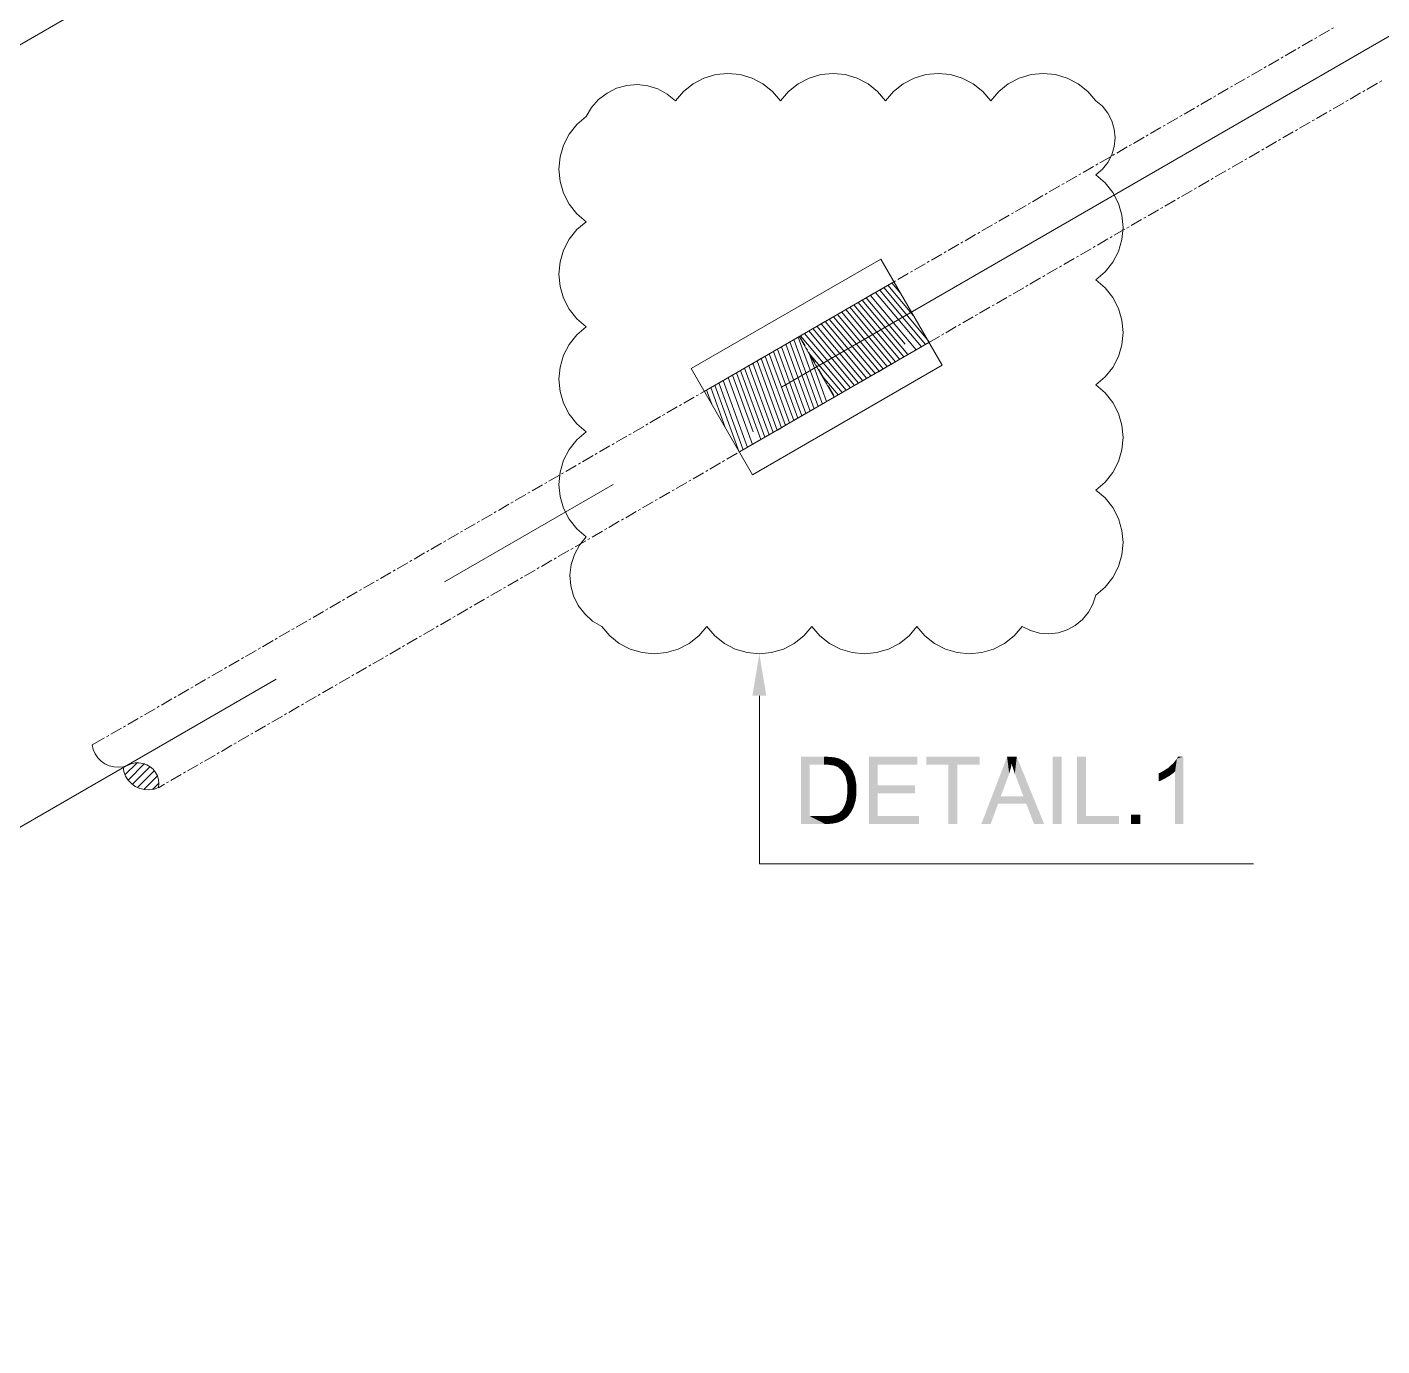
# Model space of a CAD drawing. Header units: millimetres. Extents: x 2 to 579, y 1 to 405.
# Drawn here: x 239.96 to 257.36, y 104.57 to 121.52 of the extents above; entities that cross this region are included whole.
import ezdxf

# ---------------------------------------------------------------- set-up
doc = ezdxf.new("R2010")
doc.units = ezdxf.units.MM
doc.linetypes.add('XKITLINE00', pattern=[0])
doc.layers.add('LinkedObject', color=7, linetype='Continuous', lineweight=0)

# ---------------------------------------------------------------- blocks, each defined once
blk = doc.blocks.new('*A4')
at = {"layer": 'LinkedObject'}
for color, points in [(6, [(249.456, 112.927), (249.276, 112.927), (249.366, 113.467)]), (7, [(249.9, 112.143), (250.014, 112.041), (249.9, 111.279)]), (7, [(250.196, 112.041), (249.9, 112.143), (250.198, 112.143)]), (7, [(250.014, 112.041), (249.9, 112.143), (250.196, 112.041)]), (7, [(250.198, 112.143), (250.247, 112.041), (250.196, 112.041)]), (7, [(250.248, 112.143), (250.247, 112.041), (250.198, 112.143)]), (7, [(250.248, 112.143), (250.321, 112.032), (250.247, 112.041)]), (7, [(250.325, 112.137), (250.321, 112.032), (250.248, 112.143)]), (7, [(250.351, 112.131), (250.321, 112.032), (250.325, 112.137)]), (7, [(250.351, 112.131), (250.344, 112.024), (250.321, 112.032)]), (7, [(250.344, 112.024), (250.351, 112.131), (250.375, 112.011)]), (7, [(250.452, 112.091), (250.351, 112.131), (250.388, 112.122)]), (7, [(250.478, 112.069), (250.351, 112.131), (250.452, 112.091)]), (7, [(250.43, 111.962), (250.351, 112.131), (250.478, 112.069)]), (7, [(250.375, 112.011), (250.351, 112.131), (250.43, 111.962)]), (7, [(250.887, 111.777), (250.773, 111.279), (250.773, 112.143)]), (7, [(250.887, 111.777), (250.773, 112.143), (250.887, 112.041)]), (7, [(251.397, 112.041), (250.773, 112.143), (251.397, 112.143)]), (7, [(250.887, 112.041), (250.773, 112.143), (251.397, 112.041)]), (7, [(251.511, 112.143), (251.795, 112.041), (251.511, 112.041)]), (7, [(251.909, 112.041), (251.795, 112.041), (251.511, 112.143)]), (7, [(251.909, 112.041), (251.511, 112.143), (252.195, 112.143)]), (7, [(251.909, 112.041), (252.195, 112.143), (252.195, 112.041)]), (7, [(252.549, 112.143), (252.561, 111.887), (252.218, 111.279)]), (7, [(252.561, 111.887), (252.549, 112.143), (252.576, 111.928)]), (7, [(252.576, 111.928), (252.549, 112.143), (252.599, 112.011)]), (7, [(252.599, 112.011), (252.549, 112.143), (252.607, 112.053)]), (7, [(252.673, 112.143), (252.607, 112.053), (252.549, 112.143)]), (7, [(252.607, 112.053), (252.673, 112.143), (252.618, 112.017)]), (7, [(252.618, 112.017), (252.673, 112.143), (252.648, 111.927)]), (7, [(252.648, 111.927), (252.673, 112.143), (252.669, 111.873)]), (7, [(252.669, 111.873), (252.673, 112.143), (252.759, 111.634)]), (7, [(252.759, 111.634), (252.673, 112.143), (252.795, 111.541)]), (7, [(252.795, 111.541), (252.673, 112.143), (253.025, 111.279)]), (7, [(253.25, 112.143), (253.136, 111.279), (253.136, 112.143)]), (7, [(253.25, 111.279), (253.136, 111.279), (253.25, 112.143)]), (7, [(253.561, 112.143), (253.447, 111.279), (253.447, 112.143)]), (7, [(253.561, 111.381), (253.447, 111.279), (253.561, 112.143)]), (7, [(254.731, 112.119), (254.707, 111.955), (254.684, 112.061)]), (7, [(254.707, 111.279), (254.731, 112.119), (254.814, 111.279)]), (7, [(254.707, 111.955), (254.731, 112.119), (254.707, 111.279)]), (7, [(254.814, 112.147), (254.731, 112.119), (254.745, 112.147)]), (7, [(254.814, 111.279), (254.731, 112.119), (254.814, 112.147)]), (7, [(249.9, 111.279), (250.014, 112.041), (250.014, 111.381)]), (7, [(250.478, 112.069), (250.452, 111.926), (250.43, 111.962)]), (7, [(250.512, 112.04), (250.452, 111.926), (250.478, 112.069)]), (7, [(250.563, 111.966), (250.452, 111.926), (250.512, 112.04)]), (7, [(250.452, 111.926), (250.563, 111.966), (250.474, 111.89)]), (7, [(250.474, 111.89), (250.563, 111.966), (250.58, 111.921)]), (7, [(250.58, 111.921), (250.496, 111.786), (250.474, 111.89)]), (7, [(250.597, 111.876), (250.496, 111.786), (250.58, 111.921)]), (7, [(251.795, 111.279), (251.909, 112.041), (251.909, 111.279)]), (7, [(251.795, 112.041), (251.909, 112.041), (251.795, 111.279)]), (7, [(254.54, 111.951), (254.576, 111.864), (254.496, 111.93)]), (7, [(254.496, 111.93), (254.576, 111.864), (254.496, 111.827)]), (7, [(254.638, 111.9), (254.54, 111.951), (254.618, 112.001)]), (7, [(254.576, 111.864), (254.54, 111.951), (254.607, 111.882)]), (7, [(254.607, 111.882), (254.54, 111.951), (254.638, 111.9)]), (7, [(254.651, 112.031), (254.707, 111.955), (254.618, 112.001)]), (7, [(254.618, 112.001), (254.707, 111.955), (254.638, 111.9)]), (7, [(254.638, 111.9), (254.707, 111.955), (254.688, 111.937)]), (7, [(254.707, 111.955), (254.651, 112.031), (254.684, 112.061)]), (7, [(250.614, 111.774), (250.496, 111.786), (250.597, 111.876)]), (7, [(250.614, 111.716), (250.496, 111.786), (250.614, 111.774)]), (7, [(250.496, 111.786), (250.614, 111.716), (250.496, 111.718)]), (7, [(250.887, 111.675), (250.773, 111.279), (250.887, 111.777)]), (7, [(251.365, 111.675), (250.887, 111.777), (251.365, 111.777)]), (7, [(250.887, 111.675), (250.887, 111.777), (251.365, 111.675)]), (7, [(252.218, 111.279), (252.561, 111.887), (252.466, 111.634)]), (7, [(254.496, 111.827), (254.576, 111.864), (254.52, 111.836)]), (7, [(250.591, 111.542), (250.474, 111.551), (250.485, 111.586)]), (7, [(250.496, 111.669), (250.614, 111.667), (250.485, 111.586)]), (7, [(250.485, 111.586), (250.614, 111.667), (250.591, 111.542)]), (7, [(250.614, 111.716), (250.496, 111.669), (250.496, 111.718)]), (7, [(250.614, 111.667), (250.496, 111.669), (250.614, 111.716)]), (7, [(250.591, 111.542), (250.614, 111.667), (250.602, 111.58)]), (7, [(250.887, 111.381), (250.773, 111.279), (250.887, 111.675)]), (7, [(252.433, 111.541), (252.218, 111.279), (252.466, 111.634)]), (7, [(252.466, 111.634), (252.795, 111.541), (252.433, 111.541)]), (7, [(252.759, 111.634), (252.795, 111.541), (252.466, 111.634)]), (7, [(250.333, 111.397), (250.35, 111.294), (250.308, 111.389)]), (7, [(250.357, 111.405), (250.35, 111.294), (250.333, 111.397)]), (7, [(250.35, 111.294), (250.357, 111.405), (250.38, 111.301)]), (7, [(250.453, 111.337), (250.357, 111.405), (250.396, 111.427)]), (7, [(250.432, 111.323), (250.357, 111.405), (250.453, 111.337)]), (7, [(250.38, 111.301), (250.357, 111.405), (250.432, 111.323)]), (7, [(250.41, 111.442), (250.475, 111.352), (250.396, 111.427)]), (7, [(250.396, 111.427), (250.475, 111.352), (250.453, 111.337)]), (7, [(250.532, 111.416), (250.41, 111.442), (250.431, 111.462)]), (7, [(250.514, 111.391), (250.41, 111.442), (250.532, 111.416)]), (7, [(250.475, 111.352), (250.41, 111.442), (250.514, 111.391)]), (7, [(250.431, 111.462), (250.591, 111.542), (250.532, 111.416)]), (7, [(250.462, 111.517), (250.591, 111.542), (250.431, 111.462)]), (7, [(250.474, 111.551), (250.591, 111.542), (250.462, 111.517)]), (7, [(250.532, 111.416), (250.591, 111.542), (250.55, 111.441)]), (7, [(250.55, 111.441), (250.591, 111.542), (250.579, 111.503)]), (7, [(252.218, 111.279), (252.433, 111.541), (252.338, 111.279)]), (7, [(252.795, 111.541), (253.025, 111.279), (252.895, 111.279)]), (7, [(254.26, 111.4), (254.139, 111.279), (254.139, 111.4)]), (7, [(254.26, 111.279), (254.139, 111.279), (254.26, 111.4)]), (7, [(250.014, 111.381), (250.212, 111.279), (249.9, 111.279)]), (7, [(250.199, 111.381), (250.212, 111.279), (250.014, 111.381)]), (7, [(250.199, 111.381), (250.251, 111.279), (250.212, 111.279)]), (7, [(250.241, 111.381), (250.251, 111.279), (250.199, 111.381)]), (7, [(250.35, 111.294), (250.241, 111.381), (250.308, 111.389)]), (7, [(250.32, 111.287), (250.241, 111.381), (250.35, 111.294)]), (7, [(250.251, 111.279), (250.241, 111.381), (250.32, 111.287)]), (7, [(250.773, 111.279), (250.887, 111.381), (251.417, 111.279)]), (7, [(251.417, 111.279), (250.887, 111.381), (251.417, 111.381)]), (7, [(253.447, 111.279), (253.561, 111.381), (253.986, 111.279)]), (7, [(253.986, 111.279), (253.561, 111.381), (253.986, 111.381)])]:
    blk.add_hatch(color=color, dxfattribs=at).paths.add_polyline_path(points, flags=17)
at = {"layer": 'LinkedObject', "color": 6, "linetype": 'XKITLINE00', "lineweight": 0}
for p, q in [((218.833, 109.136), (260.226, 133.06)), ((249.65, 116.892), (264.472, 125.459)), ((245.321, 114.39), (247.486, 115.641)), ((228.336, 104.573), (243.157, 113.139)), ((249.366, 112.927), (249.366, 110.77)), ((249.366, 110.77), (255.714, 110.77))]:
    blk.add_line(p, q, dxfattribs=at)
at = {"layer": 'LinkedObject', "color": 9, "linetype": 'XKITLINE00', "lineweight": 0}
for p, q in [((256.717, 121.496), (256.744, 121.512)), ((256.338, 121.277), (256.473, 121.356)), ((256.5, 121.371), (256.527, 121.387)), ((256.555, 121.403), (256.69, 121.481)), ((256.122, 121.152), (256.257, 121.231)), ((256.284, 121.246), (256.311, 121.262)), ((255.689, 120.902), (255.824, 120.98)), ((255.851, 120.996), (255.878, 121.012)), ((255.905, 121.027), (256.04, 121.105)), ((256.068, 121.121), (256.095, 121.137)), ((255.472, 120.777), (255.608, 120.855)), ((255.635, 120.871), (255.662, 120.886)), ((257.172, 120.72), (257.308, 120.798)), ((257.335, 120.814), (257.362, 120.83)), ((255.202, 120.621), (255.229, 120.636)), ((255.256, 120.652), (255.391, 120.73)), ((255.418, 120.746), (255.445, 120.761)), ((256.956, 120.595), (257.091, 120.673)), ((257.118, 120.689), (257.145, 120.704)), ((254.823, 120.402), (254.958, 120.48)), ((254.985, 120.496), (255.012, 120.511)), ((255.039, 120.527), (255.175, 120.605)), ((256.685, 120.439), (256.712, 120.454)), ((256.739, 120.47), (256.875, 120.548)), ((256.902, 120.564), (256.929, 120.579)), ((254.606, 120.277), (254.742, 120.355)), ((254.769, 120.37), (254.796, 120.386)), ((256.307, 120.22), (256.442, 120.298)), ((256.469, 120.314), (256.496, 120.329)), ((256.523, 120.345), (256.658, 120.423)), ((254.174, 120.026), (254.309, 120.105)), ((254.336, 120.12), (254.363, 120.136)), ((254.39, 120.152), (254.525, 120.23)), ((254.552, 120.245), (254.579, 120.261)), ((256.09, 120.095), (256.225, 120.173)), ((256.252, 120.188), (256.28, 120.204)), ((253.957, 119.901), (254.092, 119.98)), ((254.119, 119.995), (254.147, 120.011)), ((255.82, 119.938), (255.847, 119.954)), ((255.874, 119.97), (256.009, 120.048)), ((256.036, 120.063), (256.063, 120.079)), ((253.687, 119.745), (253.714, 119.761)), ((253.741, 119.776), (253.876, 119.854)), ((253.903, 119.87), (253.93, 119.886)), ((255.441, 119.719), (255.576, 119.798)), ((255.603, 119.813), (255.63, 119.829)), ((255.657, 119.844), (255.793, 119.923)), ((253.308, 119.526), (253.443, 119.604)), ((253.47, 119.62), (253.497, 119.635)), ((253.524, 119.651), (253.66, 119.729)), ((255.17, 119.563), (255.197, 119.579)), ((255.224, 119.594), (255.36, 119.672)), ((255.387, 119.688), (255.414, 119.704)), ((253.091, 119.401), (253.227, 119.479)), ((253.254, 119.495), (253.281, 119.51)), ((254.791, 119.344), (254.927, 119.422)), ((254.954, 119.438), (254.981, 119.453)), ((255.008, 119.469), (255.143, 119.547)), ((252.658, 119.151), (252.794, 119.229)), ((252.821, 119.245), (252.848, 119.26)), ((252.875, 119.276), (253.01, 119.354)), ((253.037, 119.37), (253.064, 119.385)), ((254.575, 119.219), (254.71, 119.297)), ((254.737, 119.313), (254.764, 119.328)), ((252.442, 119.026), (252.577, 119.104)), ((252.604, 119.119), (252.631, 119.135)), ((254.304, 119.063), (254.331, 119.078)), ((254.359, 119.094), (254.494, 119.172)), ((254.521, 119.188), (254.548, 119.203)), ((252.171, 118.869), (252.199, 118.885)), ((252.226, 118.901), (252.361, 118.979)), ((252.388, 118.994), (252.415, 119.01)), ((253.926, 118.844), (254.061, 118.922)), ((254.088, 118.937), (254.115, 118.953)), ((254.142, 118.969), (254.277, 119.047)), ((251.793, 118.65), (251.928, 118.729)), ((251.955, 118.744), (251.982, 118.76)), ((252.009, 118.775), (252.144, 118.854)), ((253.709, 118.719), (253.844, 118.797)), ((253.872, 118.812), (253.899, 118.828)), ((251.576, 118.525), (251.711, 118.603)), ((251.739, 118.619), (251.766, 118.635)), ((253.276, 118.468), (253.412, 118.547)), ((253.439, 118.562), (253.466, 118.578)), ((253.493, 118.593), (253.628, 118.672)), ((253.655, 118.687), (253.682, 118.703)), ((251.306, 118.369), (251.333, 118.384)), ((251.36, 118.4), (251.495, 118.478)), ((251.522, 118.494), (251.549, 118.51)), ((253.06, 118.343), (253.195, 118.421)), ((253.222, 118.437), (253.249, 118.453)), ((250.927, 118.15), (251.062, 118.228)), ((251.089, 118.244), (251.116, 118.259)), ((251.143, 118.275), (251.279, 118.353)), ((252.789, 118.187), (252.816, 118.202)), ((252.843, 118.218), (252.979, 118.296)), ((253.006, 118.312), (253.033, 118.328)), ((250.71, 118.025), (250.846, 118.103)), ((250.873, 118.119), (250.9, 118.134)), ((252.411, 117.968), (252.546, 118.046)), ((252.573, 118.062), (252.6, 118.077)), ((252.627, 118.093), (252.762, 118.171)), ((250.278, 117.775), (250.413, 117.853)), ((250.44, 117.868), (250.467, 117.884)), ((250.494, 117.9), (250.629, 117.978)), ((250.656, 117.994), (250.683, 118.009)), ((252.194, 117.843), (252.329, 117.921)), ((252.356, 117.937), (252.383, 117.952)), ((250.12, 117.684), (250.196, 117.728)), ((250.223, 117.743), (250.25, 117.759)), ((251.761, 117.593), (251.896, 117.671)), ((251.924, 117.686), (251.951, 117.702)), ((251.978, 117.718), (252.113, 117.796)), ((252.14, 117.812), (252.167, 117.827)), ((249.953, 117.423), (249.881, 117.546)), ((251.545, 117.468), (251.68, 117.546)), ((251.707, 117.561), (251.734, 117.577)), ((249.476, 117.311), (249.633, 117.402)), ((249.984, 117.369), (249.968, 117.396)), ((250.078, 117.206), (249.999, 117.341)), ((251.274, 117.311), (251.301, 117.327)), ((251.328, 117.342), (251.464, 117.421)), ((251.491, 117.436), (251.518, 117.452)), ((249.043, 117.061), (249.178, 117.139)), ((249.205, 117.155), (249.232, 117.171)), ((249.259, 117.186), (249.395, 117.264)), ((249.422, 117.28), (249.449, 117.296)), ((250.109, 117.152), (250.093, 117.179)), ((250.895, 117.092), (251.031, 117.17)), ((251.058, 117.186), (251.085, 117.202)), ((251.112, 117.217), (251.247, 117.296)), ((248.827, 116.936), (248.962, 117.014)), ((248.989, 117.03), (249.016, 117.045)), ((250.203, 116.99), (250.125, 117.125)), ((250.679, 116.967), (250.814, 117.045)), ((250.841, 117.061), (250.868, 117.077)), ((248.556, 116.78), (248.583, 116.795)), ((248.61, 116.811), (248.745, 116.889)), ((248.772, 116.905), (248.799, 116.92)), ((250.234, 116.936), (250.218, 116.963)), ((250.246, 116.717), (250.381, 116.795)), ((250.321, 116.785), (250.25, 116.909)), ((250.408, 116.811), (250.435, 116.826)), ((250.462, 116.842), (250.598, 116.92)), ((250.625, 116.936), (250.652, 116.951)), ((248.177, 116.561), (248.312, 116.639)), ((248.34, 116.655), (248.367, 116.67)), ((248.394, 116.686), (248.529, 116.764)), ((250.03, 116.592), (250.165, 116.67)), ((250.192, 116.686), (250.219, 116.701)), ((247.961, 116.436), (248.096, 116.514)), ((248.123, 116.529), (248.15, 116.545)), ((249.759, 116.435), (249.786, 116.451)), ((249.813, 116.467), (249.948, 116.545)), ((249.975, 116.561), (250.003, 116.576)), ((247.69, 116.279), (247.717, 116.295)), ((247.744, 116.311), (247.88, 116.389)), ((247.907, 116.404), (247.934, 116.42)), ((249.38, 116.217), (249.516, 116.295)), ((249.543, 116.31), (249.57, 116.326)), ((249.597, 116.342), (249.732, 116.42)), ((247.311, 116.06), (247.447, 116.139)), ((247.474, 116.154), (247.501, 116.17)), ((247.528, 116.185), (247.663, 116.264)), ((249.164, 116.091), (249.299, 116.17)), ((249.326, 116.185), (249.353, 116.201)), ((247.095, 115.935), (247.23, 116.013)), ((247.257, 116.029), (247.284, 116.045)), ((248.893, 115.935), (248.92, 115.951)), ((248.947, 115.966), (249.083, 116.045)), ((249.11, 116.06), (249.137, 116.076)), ((246.662, 115.685), (246.797, 115.763)), ((246.824, 115.779), (246.851, 115.794)), ((246.878, 115.81), (247.014, 115.888)), ((247.041, 115.904), (247.068, 115.92)), ((248.514, 115.716), (248.65, 115.794)), ((248.677, 115.81), (248.704, 115.826)), ((248.731, 115.841), (248.866, 115.919)), ((246.446, 115.56), (246.581, 115.638)), ((246.608, 115.654), (246.635, 115.669)), ((248.244, 115.56), (248.271, 115.575)), ((248.298, 115.591), (248.433, 115.669)), ((248.46, 115.685), (248.487, 115.7)), ((246.175, 115.404), (246.202, 115.419)), ((246.229, 115.435), (246.364, 115.513)), ((246.391, 115.529), (246.419, 115.544)), ((247.865, 115.341), (248, 115.419)), ((248.027, 115.435), (248.054, 115.45)), ((248.082, 115.466), (248.217, 115.544)), ((245.796, 115.185), (245.932, 115.263)), ((245.959, 115.278), (245.986, 115.294)), ((246.013, 115.31), (246.148, 115.388)), ((247.649, 115.216), (247.784, 115.294)), ((247.811, 115.31), (247.838, 115.325)), ((245.58, 115.06), (245.715, 115.138)), ((245.742, 115.153), (245.769, 115.169)), ((247.378, 115.059), (247.405, 115.075)), ((247.432, 115.091), (247.567, 115.169)), ((247.595, 115.184), (247.622, 115.2)), ((245.147, 114.809), (245.282, 114.888)), ((245.309, 114.903), (245.336, 114.919)), ((245.363, 114.934), (245.499, 115.013)), ((245.526, 115.028), (245.553, 115.044)), ((246.999, 114.84), (247.135, 114.919)), ((247.162, 114.934), (247.189, 114.95)), ((247.216, 114.966), (247.351, 115.044)), ((244.93, 114.684), (245.066, 114.762)), ((245.093, 114.778), (245.12, 114.794)), ((246.783, 114.715), (246.918, 114.794)), ((246.945, 114.809), (246.972, 114.825)), ((244.66, 114.528), (244.687, 114.544)), ((244.714, 114.559), (244.849, 114.637)), ((244.876, 114.653), (244.903, 114.669)), ((246.35, 114.465), (246.485, 114.543)), ((246.512, 114.559), (246.539, 114.575)), ((246.566, 114.59), (246.702, 114.668)), ((246.729, 114.684), (246.756, 114.7)), ((244.281, 114.309), (244.416, 114.387)), ((244.443, 114.403), (244.471, 114.418)), ((244.498, 114.434), (244.633, 114.512)), ((246.133, 114.34), (246.269, 114.418)), ((246.296, 114.434), (246.323, 114.45)), ((244.065, 114.184), (244.2, 114.262)), ((244.227, 114.278), (244.254, 114.293)), ((245.863, 114.184), (245.89, 114.199)), ((245.917, 114.215), (246.052, 114.293)), ((246.079, 114.309), (246.106, 114.324)), ((243.632, 113.934), (243.767, 114.012)), ((243.794, 114.027), (243.821, 114.043)), ((243.848, 114.059), (243.983, 114.137)), ((244.011, 114.153), (244.038, 114.168)), ((245.484, 113.965), (245.619, 114.043)), ((245.646, 114.059), (245.674, 114.074)), ((245.701, 114.09), (245.836, 114.168)), ((243.415, 113.809), (243.551, 113.887)), ((243.578, 113.902), (243.605, 113.918)), ((245.268, 113.84), (245.403, 113.918)), ((245.43, 113.933), (245.457, 113.949)), ((243.145, 113.652), (243.172, 113.668)), ((243.199, 113.683), (243.334, 113.762)), ((243.361, 113.777), (243.388, 113.793)), ((244.835, 113.589), (244.97, 113.668)), ((244.997, 113.683), (245.024, 113.699)), ((245.051, 113.715), (245.187, 113.793)), ((245.214, 113.808), (245.241, 113.824)), ((242.766, 113.433), (242.901, 113.511)), ((242.928, 113.527), (242.955, 113.543)), ((242.982, 113.558), (243.118, 113.637)), ((244.618, 113.464), (244.754, 113.543)), ((244.781, 113.558), (244.808, 113.574)), ((242.55, 113.308), (242.685, 113.386)), ((242.712, 113.402), (242.739, 113.418)), ((244.348, 113.308), (244.375, 113.324)), ((244.402, 113.339), (244.537, 113.417)), ((244.564, 113.433), (244.591, 113.449)), ((242.117, 113.058), (242.252, 113.136)), ((242.279, 113.152), (242.306, 113.167)), ((242.333, 113.183), (242.468, 113.261)), ((242.495, 113.277), (242.522, 113.293)), ((243.969, 113.089), (244.104, 113.167)), ((244.131, 113.183), (244.158, 113.199)), ((244.185, 113.214), (244.321, 113.292)), ((241.9, 112.933), (242.035, 113.011)), ((242.063, 113.027), (242.09, 113.042)), ((243.753, 112.964), (243.888, 113.042)), ((243.915, 113.058), (243.942, 113.073)), ((241.63, 112.776), (241.657, 112.792)), ((241.684, 112.808), (241.819, 112.886)), ((241.846, 112.902), (241.873, 112.917)), ((243.32, 112.714), (243.455, 112.792)), ((243.482, 112.808), (243.509, 112.823)), ((243.536, 112.839), (243.671, 112.917)), ((243.698, 112.933), (243.725, 112.948)), ((241.251, 112.558), (241.386, 112.636)), ((241.413, 112.651), (241.44, 112.667)), ((241.467, 112.683), (241.603, 112.761)), ((243.103, 112.589), (243.238, 112.667)), ((243.266, 112.682), (243.293, 112.698)), ((241.034, 112.432), (241.17, 112.511)), ((241.197, 112.526), (241.224, 112.542)), ((242.833, 112.432), (242.86, 112.448)), ((242.887, 112.464), (243.022, 112.542)), ((243.049, 112.557), (243.076, 112.573)), ((240.796, 112.295), (240.953, 112.386)), ((240.98, 112.401), (241.007, 112.417)), ((242.454, 112.213), (242.589, 112.292)), ((242.616, 112.307), (242.643, 112.323)), ((242.67, 112.338), (242.806, 112.417)), ((242.237, 112.088), (242.373, 112.166)), ((242.4, 112.182), (242.427, 112.198)), ((241.967, 111.932), (241.994, 111.948)), ((242.021, 111.963), (242.156, 112.041)), ((242.183, 112.057), (242.21, 112.073)), ((241.645, 111.746), (241.723, 111.791)), ((241.75, 111.807), (241.777, 111.822)), ((241.805, 111.838), (241.94, 111.916))]:
    blk.add_line(p, q, dxfattribs=at)
at = {"layer": 'LinkedObject', "color": 2, "linetype": 'XKITLINE00', "lineweight": 0}
for p, q in [((248.654, 120.865), (248.514, 120.792)), ((248.806, 120.91), (248.654, 120.865)), ((248.963, 120.925), (248.806, 120.91)), ((249.12, 120.91), (248.963, 120.925)), ((249.272, 120.865), (249.12, 120.91)), ((249.412, 120.792), (249.272, 120.865)), ((250.004, 120.865), (249.864, 120.792)), ((250.156, 120.91), (250.004, 120.865)), ((250.313, 120.925), (250.156, 120.91)), ((250.47, 120.91), (250.313, 120.925)), ((250.622, 120.865), (250.47, 120.91)), ((250.762, 120.792), (250.622, 120.865)), ((251.354, 120.865), (251.214, 120.792)), ((251.506, 120.91), (251.354, 120.865)), ((251.663, 120.925), (251.506, 120.91)), ((251.82, 120.91), (251.663, 120.925)), ((251.972, 120.865), (251.82, 120.91)), ((252.112, 120.792), (251.972, 120.865)), ((252.704, 120.865), (252.564, 120.792)), ((252.856, 120.91), (252.704, 120.865)), ((253.013, 120.925), (252.856, 120.91)), ((253.17, 120.91), (253.013, 120.925)), ((253.322, 120.865), (253.17, 120.91)), ((253.462, 120.792), (253.322, 120.865)), ((247.409, 120.672), (247.301, 120.589)), ((247.531, 120.733), (247.409, 120.672)), ((247.662, 120.77), (247.531, 120.733)), ((247.798, 120.781), (247.662, 120.77)), ((247.933, 120.766), (247.798, 120.781)), ((248.063, 120.725), (247.933, 120.766)), ((248.183, 120.66), (248.063, 120.725)), ((248.288, 120.574), (248.183, 120.66)), ((248.391, 120.694), (248.288, 120.574)), ((248.514, 120.792), (248.391, 120.694)), ((249.535, 120.694), (249.412, 120.792)), ((249.638, 120.574), (249.535, 120.694)), ((249.741, 120.694), (249.638, 120.574)), ((249.864, 120.792), (249.741, 120.694)), ((250.885, 120.694), (250.762, 120.792)), ((250.988, 120.574), (250.885, 120.694)), ((251.091, 120.694), (250.988, 120.574)), ((251.214, 120.792), (251.091, 120.694)), ((252.235, 120.694), (252.112, 120.792)), ((252.338, 120.574), (252.235, 120.694)), ((252.441, 120.694), (252.338, 120.574)), ((252.564, 120.792), (252.441, 120.694)), ((253.585, 120.694), (253.462, 120.792)), ((253.688, 120.574), (253.585, 120.694)), ((247.211, 120.487), (247.142, 120.369)), ((247.301, 120.589), (247.211, 120.487)), ((248.288, 120.574), (248.288, 120.574)), ((249.638, 120.574), (249.638, 120.574)), ((250.988, 120.574), (250.988, 120.574)), ((252.338, 120.574), (252.338, 120.574)), ((253.773, 120.502), (253.688, 120.574)), ((253.842, 120.414), (253.773, 120.502)), ((247.142, 120.369), (247.022, 120.267)), ((247.142, 120.369), (247.142, 120.369)), ((253.894, 120.315), (253.842, 120.414)), ((253.925, 120.209), (253.894, 120.315)), ((246.924, 120.143), (246.851, 120.003)), ((247.022, 120.267), (246.924, 120.143)), ((253.936, 120.098), (253.925, 120.209)), ((246.851, 120.003), (246.806, 119.852)), ((253.894, 119.88), (253.925, 119.987)), ((253.925, 119.987), (253.936, 120.098)), ((246.806, 119.852), (246.791, 119.694)), ((253.773, 119.694), (253.842, 119.781)), ((253.842, 119.781), (253.894, 119.88)), ((246.791, 119.694), (246.806, 119.537)), ((253.688, 119.621), (253.773, 119.694)), ((253.808, 119.519), (253.688, 119.621)), ((253.688, 119.621), (253.688, 119.621)), ((246.806, 119.537), (246.851, 119.386)), ((253.906, 119.395), (253.808, 119.519)), ((246.851, 119.386), (246.924, 119.246)), ((246.924, 119.246), (247.022, 119.122)), ((253.979, 119.255), (253.906, 119.395)), ((254.024, 119.103), (253.979, 119.255)), ((247.022, 119.122), (247.142, 119.019)), ((254.039, 118.946), (254.024, 119.103)), ((247.022, 118.917), (246.924, 118.793)), ((247.142, 119.019), (247.022, 118.917)), ((247.142, 119.019), (247.142, 119.019)), ((254.024, 118.789), (254.039, 118.946)), ((246.924, 118.793), (246.851, 118.653)), ((253.979, 118.638), (254.024, 118.789)), ((246.851, 118.653), (246.806, 118.502)), ((253.906, 118.497), (253.979, 118.638)), ((246.806, 118.502), (246.791, 118.344)), ((253.688, 118.271), (253.808, 118.374)), ((253.808, 118.374), (253.906, 118.497)), ((246.791, 118.344), (246.806, 118.187)), ((246.806, 118.187), (246.851, 118.036)), ((253.808, 118.169), (253.688, 118.271)), ((253.688, 118.271), (253.688, 118.271)), ((246.851, 118.036), (246.924, 117.896)), ((253.906, 118.045), (253.808, 118.169)), ((253.979, 117.905), (253.906, 118.045)), ((246.924, 117.896), (247.022, 117.772)), ((254.024, 117.753), (253.979, 117.905)), ((247.022, 117.772), (247.142, 117.669)), ((247.142, 117.669), (247.022, 117.567)), ((247.142, 117.669), (247.142, 117.669)), ((254.039, 117.596), (254.024, 117.753)), ((247.022, 117.567), (246.924, 117.443)), ((254.024, 117.439), (254.039, 117.596)), ((246.924, 117.443), (246.851, 117.303)), ((253.979, 117.288), (254.024, 117.439)), ((246.806, 117.152), (246.791, 116.994)), ((246.851, 117.303), (246.806, 117.152)), ((253.808, 117.024), (253.906, 117.147)), ((253.906, 117.147), (253.979, 117.288)), ((246.791, 116.994), (246.806, 116.837)), ((253.688, 116.921), (253.808, 117.024)), ((246.806, 116.837), (246.851, 116.686)), ((253.808, 116.819), (253.688, 116.921)), ((253.688, 116.921), (253.688, 116.921)), ((253.906, 116.695), (253.808, 116.819)), ((246.851, 116.686), (246.924, 116.546)), ((253.979, 116.555), (253.906, 116.695)), ((246.924, 116.546), (247.022, 116.422)), ((254.024, 116.403), (253.979, 116.555)), ((247.022, 116.422), (247.142, 116.319)), ((247.142, 116.319), (247.022, 116.217)), ((247.142, 116.319), (247.142, 116.319)), ((254.039, 116.246), (254.024, 116.403)), ((247.022, 116.217), (246.924, 116.093)), ((254.024, 116.089), (254.039, 116.246)), ((246.851, 115.953), (246.806, 115.802)), ((246.924, 116.093), (246.851, 115.953)), ((253.906, 115.797), (253.979, 115.938)), ((253.979, 115.938), (254.024, 116.089)), ((246.806, 115.802), (246.791, 115.644)), ((253.808, 115.674), (253.906, 115.797)), ((246.791, 115.644), (246.806, 115.487)), ((253.688, 115.571), (253.808, 115.674)), ((246.806, 115.487), (246.851, 115.336)), ((253.808, 115.469), (253.688, 115.571)), ((253.688, 115.571), (253.688, 115.571)), ((253.906, 115.345), (253.808, 115.469)), ((246.851, 115.336), (246.924, 115.196)), ((253.979, 115.205), (253.906, 115.345)), ((246.924, 115.196), (247.022, 115.072)), ((247.022, 115.072), (247.142, 114.969)), ((254.024, 115.053), (253.979, 115.205)), ((254.039, 114.896), (254.024, 115.053)), ((247.142, 114.969), (247.055, 114.864)), ((247.142, 114.969), (247.142, 114.969)), ((254.024, 114.739), (254.039, 114.896)), ((246.989, 114.744), (246.948, 114.614)), ((247.055, 114.864), (246.989, 114.744)), ((253.979, 114.588), (254.024, 114.739)), ((246.948, 114.614), (246.932, 114.478)), ((253.906, 114.447), (253.979, 114.588)), ((246.932, 114.478), (246.942, 114.342)), ((253.808, 114.324), (253.906, 114.447)), ((246.942, 114.342), (246.978, 114.21)), ((246.978, 114.21), (247.039, 114.088)), ((253.652, 114.106), (253.688, 114.221)), ((253.688, 114.221), (253.808, 114.324)), ((253.688, 114.221), (253.688, 114.221)), ((247.039, 114.088), (247.122, 113.979)), ((253.595, 114), (253.652, 114.106)), ((247.122, 113.979), (247.224, 113.888)), ((247.224, 113.888), (247.341, 113.818)), ((253.425, 113.831), (253.518, 113.908)), ((253.518, 113.908), (253.595, 114)), ((247.341, 113.818), (247.341, 113.818)), ((247.341, 113.818), (247.444, 113.698)), ((247.444, 113.698), (247.567, 113.6)), ((248.465, 113.6), (248.589, 113.698)), ((248.589, 113.698), (248.691, 113.818)), ((248.691, 113.818), (248.691, 113.818)), ((248.691, 113.818), (248.794, 113.698)), ((248.794, 113.698), (248.917, 113.6)), ((249.815, 113.6), (249.939, 113.698)), ((249.939, 113.698), (250.041, 113.818)), ((250.041, 113.818), (250.041, 113.818)), ((250.041, 113.818), (250.144, 113.698)), ((250.144, 113.698), (250.267, 113.6)), ((251.165, 113.6), (251.289, 113.698)), ((251.289, 113.698), (251.391, 113.818)), ((251.391, 113.818), (251.391, 113.818)), ((251.391, 113.818), (251.494, 113.698)), ((251.494, 113.698), (251.617, 113.6)), ((252.515, 113.6), (252.639, 113.698)), ((252.639, 113.698), (252.741, 113.818)), ((252.741, 113.818), (252.741, 113.818)), ((252.741, 113.818), (252.849, 113.765)), ((252.849, 113.765), (252.965, 113.732)), ((252.965, 113.732), (253.085, 113.723)), ((253.085, 113.723), (253.205, 113.737)), ((253.205, 113.737), (253.319, 113.773)), ((253.319, 113.773), (253.425, 113.831)), ((247.567, 113.6), (247.707, 113.527)), ((247.707, 113.527), (247.859, 113.482)), ((248.173, 113.482), (248.325, 113.527)), ((248.325, 113.527), (248.465, 113.6)), ((248.917, 113.6), (249.057, 113.527)), ((249.057, 113.527), (249.209, 113.482)), ((249.523, 113.482), (249.675, 113.527)), ((249.675, 113.527), (249.815, 113.6)), ((250.267, 113.6), (250.407, 113.527)), ((250.407, 113.527), (250.559, 113.482)), ((250.873, 113.482), (251.025, 113.527)), ((251.025, 113.527), (251.165, 113.6)), ((251.617, 113.6), (251.757, 113.527)), ((251.757, 113.527), (251.909, 113.482)), ((252.223, 113.482), (252.375, 113.527)), ((252.375, 113.527), (252.515, 113.6)), ((247.859, 113.482), (248.016, 113.467)), ((248.016, 113.467), (248.173, 113.482)), ((249.209, 113.482), (249.366, 113.467)), ((249.366, 113.467), (249.523, 113.482)), ((250.559, 113.482), (250.716, 113.467)), ((250.716, 113.467), (250.873, 113.482)), ((251.909, 113.482), (252.066, 113.467)), ((252.066, 113.467), (252.223, 113.482))]:
    blk.add_line(p, q, dxfattribs=at)
at = {"layer": 'LinkedObject', "color": 4, "linetype": 'XKITLINE00', "lineweight": 0}
for p, q in [((248.49, 117.131), (250.926, 118.539)), ((251.714, 117.175), (250.926, 118.539)), ((251.095, 118.247), (248.659, 116.839)), ((249.877, 117.543), (250.327, 116.764)), ((251.545, 117.468), (249.109, 116.06)), ((249.278, 115.768), (251.714, 117.175)), ((249.278, 115.768), (248.49, 117.131))]:
    blk.add_line(p, q, dxfattribs=at)
at = {"layer": 'LinkedObject', "color": 1, "linetype": 'XKITLINE00', "lineweight": 0}
for p, q in [((251.017, 118.202), (251.348, 117.808)), ((251.07, 118.233), (251.175, 118.107)), ((250.686, 118.011), (251.274, 117.311)), ((250.686, 118.011), (251.274, 117.311)), ((250.739, 118.041), (251.238, 117.447)), ((250.792, 118.072), (251.379, 117.372)), ((250.859, 118.111), (251.447, 117.411)), ((250.912, 118.141), (251.499, 117.441)), ((250.964, 118.172), (251.552, 117.472)), ((250.423, 117.859), (251.01, 117.159)), ((250.475, 117.889), (251.063, 117.189)), ((250.528, 117.919), (251.116, 117.22)), ((250.581, 117.95), (251.169, 117.25)), ((250.634, 117.98), (251.221, 117.281)), ((250.106, 117.676), (250.694, 116.976)), ((250.159, 117.706), (250.747, 117.006)), ((250.212, 117.737), (250.8, 117.037)), ((250.265, 117.767), (250.852, 117.067)), ((250.317, 117.798), (250.905, 117.098)), ((250.37, 117.828), (250.958, 117.128)), ((249.81, 117.504), (250.123, 116.646)), ((249.863, 117.535), (250.176, 116.676)), ((249.895, 117.554), (250.483, 116.854)), ((249.948, 117.584), (250.536, 116.884)), ((250.001, 117.615), (250.589, 116.915)), ((250.054, 117.645), (250.641, 116.945)), ((249.494, 117.322), (249.807, 116.463)), ((249.546, 117.352), (249.859, 116.493)), ((249.599, 117.383), (249.912, 116.524)), ((249.652, 117.413), (249.965, 116.554)), ((249.705, 117.444), (250.018, 116.585)), ((249.757, 117.474), (250.07, 116.615)), ((250.004, 117.324), (250.228, 116.707)), ((250.008, 117.326), (250.431, 116.824)), ((249.23, 117.169), (249.543, 116.311)), ((249.283, 117.2), (249.596, 116.341)), ((249.336, 117.23), (249.649, 116.372)), ((249.388, 117.261), (249.701, 116.402)), ((249.441, 117.291), (249.754, 116.433)), ((248.899, 116.978), (249.212, 116.119)), ((248.967, 117.017), (249.279, 116.158)), ((249.019, 117.047), (249.285, 116.319)), ((249.072, 117.078), (249.385, 116.219)), ((249.072, 117.078), (249.385, 116.219)), ((249.125, 117.108), (249.438, 116.25)), ((249.177, 117.139), (249.49, 116.28)), ((250.181, 117.027), (250.378, 116.793)), ((248.688, 116.856), (248.755, 116.673)), ((248.741, 116.887), (248.928, 116.374)), ((248.794, 116.917), (249.107, 116.058)), ((248.847, 116.948), (249.159, 116.089)), ((241.375, 112.071), (241.216, 111.912)), ((241.468, 112.056), (241.257, 111.844)), ((241.538, 112.018), (241.311, 111.79)), ((241.593, 111.964), (241.378, 111.749)), ((241.631, 111.894), (241.46, 111.723)), ((241.648, 111.802), (241.568, 111.722))]:
    blk.add_line(p, q, dxfattribs=at)
at = {"layer": 'LinkedObject', "color": 3, "linetype": 'XKITLINE00', "lineweight": 0}
for p, q in [((240.796, 112.295), (240.809, 112.236)), ((240.809, 112.236), (240.833, 112.181)), ((240.833, 112.181), (240.867, 112.131)), ((240.867, 112.131), (240.909, 112.087)), ((240.909, 112.087), (240.958, 112.053)), ((240.958, 112.053), (241.013, 112.027)), ((241.013, 112.027), (241.071, 112.013)), ((241.071, 112.013), (241.131, 112.008)), ((241.131, 112.008), (241.191, 112.015)), ((241.191, 112.015), (241.249, 112.033)), ((241.191, 112.015), (241.202, 111.954)), ((241.202, 111.954), (241.224, 111.896)), ((241.296, 112.053), (241.249, 112.033)), ((241.345, 112.065), (241.296, 112.053)), ((241.396, 112.067), (241.345, 112.065)), ((241.447, 112.059), (241.396, 112.067)), ((241.495, 112.042), (241.447, 112.059)), ((241.539, 112.016), (241.495, 112.042)), ((241.577, 111.983), (241.539, 112.016)), ((241.609, 111.943), (241.577, 111.983)), ((241.632, 111.898), (241.609, 111.943)), ((241.224, 111.896), (241.257, 111.844)), ((241.257, 111.844), (241.299, 111.798)), ((241.299, 111.798), (241.349, 111.762)), ((241.349, 111.762), (241.405, 111.736)), ((241.589, 111.727), (241.647, 111.747)), ((241.647, 111.849), (241.632, 111.898)), ((241.652, 111.798), (241.647, 111.849)), ((241.647, 111.747), (241.652, 111.798)), ((241.405, 111.736), (241.466, 111.721)), ((241.466, 111.721), (241.528, 111.718)), ((241.528, 111.718), (241.589, 111.727))]:
    blk.add_line(p, q, dxfattribs=at)

msp = doc.modelspace()

# ---------------------------------------------------------------- block references
at = {"lineweight": 0}
msp.add_blockref('*A4', (0, 0), dxfattribs=at)

doc.saveas('drawing.dxf')
